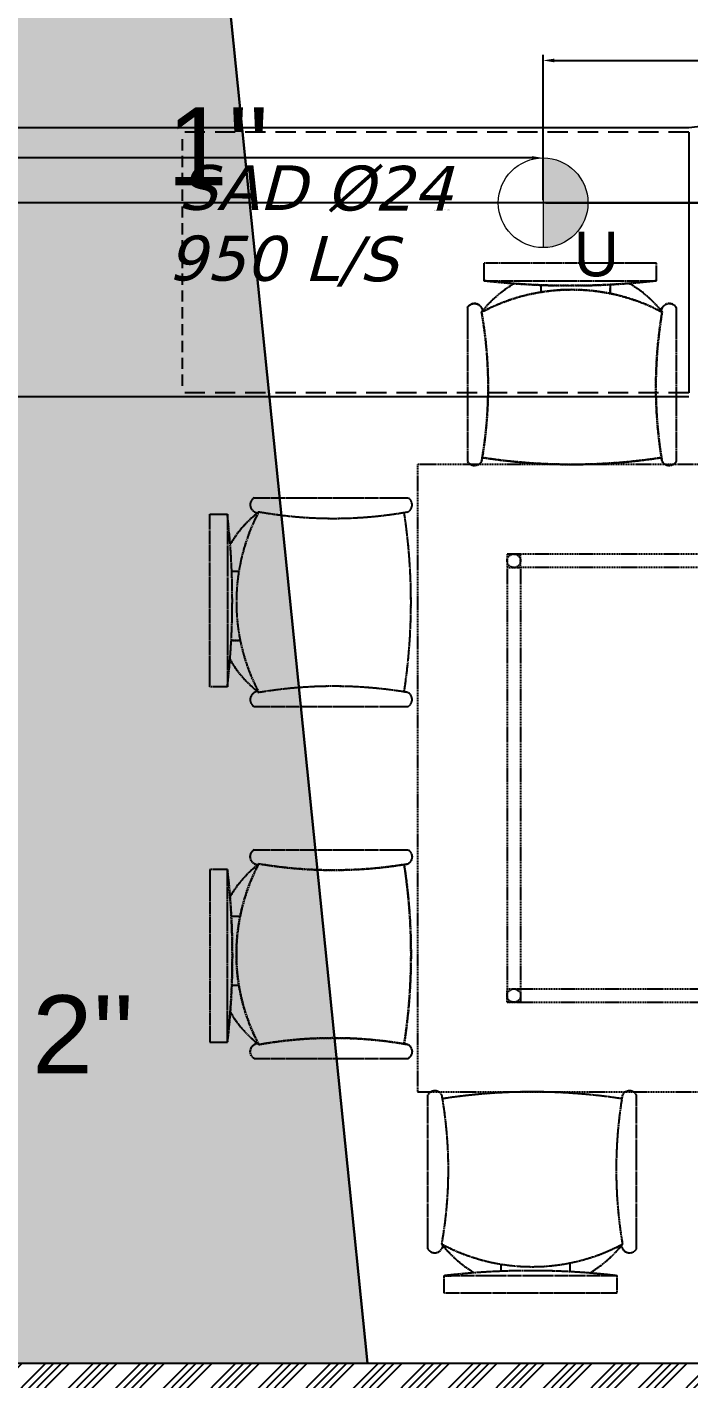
# Model space of a CAD drawing. Extents: x -2975 to 7327, y -1166 to 1029.
# Drawn here: x 570.5 to 718.3, y -871.3 to -569.7 of the extents above; entities that cross this region are included whole.
import ezdxf

# ---------------------------------------------------------------- set-up
doc = ezdxf.new("R2010")
doc.units = 0
doc.set_wipeout_variables(frame=1)
doc.header["$PDMODE"] = 34
doc.linetypes.add('DASHED', pattern=[0.75, 0.5, -0.25])
doc.linetypes.add('XR-Mince$0$Anchor Stor (Ground Floor Plan ) Xref$2$Retail Building ( Ground Floor ) Xref$0$HIDDEN', pattern=[0.375, 0.25, -0.125])
doc.layers.add('E-L-TEXT', color=7, linetype='Continuous', lineweight=13)
for name, color, linetype in [('E-TEXT-LIGHTING', 7, 'Continuous'), ('fire fighting', 1, 'Continuous'), ('HVAC SUPPLY AIR DUCT', 150, 'Continuous'), ('M-FIRE FIGHTING-1.5 INCH', 1, 'Continuous'), ('M-FIRE FIGHTING-2 INCH', 1, 'Continuous'), ('M-HVAC-BLUE', 5, 'Continuous'), ('XR-Mince$0$ceiling', 149, 'Continuous'), ('XR-Mince$0$fur dashed', 15, 'XR-Mince$0$Anchor Stor (Ground Floor Plan ) Xref$2$Retail Building ( Ground Floor ) Xref$0$HIDDEN')]:
    doc.layers.add(name, color=color, linetype=linetype)
doc.styles.add('ROMANS', font='verdanai.ttf', dxfattribs={"height": 0.4})
doc.styles.get("Standard").update_dxf_attribs({"font": 'arial.ttf'})
doc.styles.add('XR-Mince$0$D2-03-04 PLAN$0$A1-17 PLANS$0$AR_ANN', font='ARIALN.TTF')
doc.dimstyles.new('ISO-25', dxfattribs={"dimtxt": 10, "dimasz": 2.5, "dimexe": 1.25, "dimexo": 0.625, "dimtad": 0, "dimtxsty": 'Standard', "dimcen": 2.5, "dimadec": 0, "dimazin": 0, "dimtfac": 1, "dimtix": 1, "dimtmove": 0, "dimatfit": 3, "dimfxl": 1, "dimarcsym": 0})

# ---------------------------------------------------------------- blocks, each defined once
blk = doc.blocks.new('XR-Mince$0$gfhfhh')
at = {"layer": 'XR-Mince$0$fur dashed'}
for p, q in [((-5832.98, -7608.14), (-5818.47, -7576.96)), ((-5818.47, -7576.96), (-5815.3, -7578.44)), ((-5809.07, -7577.72), (-5781.26, -7590.66)), ((-5815.3, -7578.44), (-5829.81, -7609.62)), ((-5819.28, -7589.08), (-5818, -7589.67)), ((-5825.19, -7601.55), (-5823.59, -7602.29)), ((-5829.81, -7609.62), (-5832.98, -7608.14)), ((-5826.62, -7615.43), (-5798.81, -7628.38))]:
    blk.add_line(p, q, dxfattribs=at)
for centre, radius, start, end in [((-5808.92, -7579.34), 1.61, 95.4289, 239.2671), ((-5957.03, -7531.44), 149.32, 328.4277, 341.6545), ((-5786.24, -7611.29), 38.42, 127.1004, 182.9817), ((-5804.39, -7602.84), 22.75, 102.7414, 124.5825), ((-5760.63, -7511.1), 84.95, 234.9559, 255.1262), ((-5782.59, -7591.59), 1.61, 275.4289, 34.6533), ((-5896.26, -7560.08), 117.76, 326.2485, 343.8337), ((-5804.39, -7602.84), 22.75, 185.2793, 207.3408), ((-5825.3, -7614.52), 1.61, 70.089, 214.6533), ((-5848.26, -7699.37), 89.28, 55.4498, 74.6324), ((-5798.96, -7626.76), 1.61, 275.4289, 34.6533)]:
    blk.add_arc(centre, radius, start, end, dxfattribs=at)
blk = doc.blocks.new('XR-Mince$0$fur')
at = {"layer": 'XR-Mince$0$fur dashed'}
for p, q in [((-12858.68, -21713.79), (-12897.2, -21713.79)), ((-12897.2, -21713.79), (-12897.2, -21717.71)), ((-12858.68, -21717.71), (-12858.68, -21713.79)), ((-12897.2, -21717.71), (-12858.68, -21717.71)), ((-12884.52, -21718.69), (-12884.52, -21720.28)), ((-12869.06, -21718.58), (-12869.06, -21720.57)), ((-12900.88, -21723.69), (-12900.88, -21758.05)), ((-12854.28, -21723.69), (-12854.28, -21758.05)), ((-12766.96, -21758.71), (-12912.03, -21758.71)), ((-12912.03, -21758.71), (-12912.03, -21898.71)), ((-12948.5, -21766.14), (-12914.14, -21766.14)), ((-12958.4, -21808.33), (-12958.4, -21769.81)), ((-12958.4, -21769.81), (-12954.49, -21769.81)), ((-12954.49, -21769.81), (-12954.49, -21808.33)), ((-12786.96, -21778.71), (-12892.03, -21778.71)), ((-12892.03, -21778.71), (-12892.03, -21878.71)), ((-12889.03, -21778.71), (-12892.03, -21778.71)), ((-12892.03, -21778.71), (-12892.03, -21781.71)), ((-12889.03, -21781.71), (-12889.03, -21778.71)), ((-12953.5, -21782.49), (-12951.92, -21782.49)), ((-12892.03, -21781.71), (-12889.03, -21781.71)), ((-12789.96, -21781.71), (-12889.03, -21781.71)), ((-12889.03, -21781.71), (-12889.03, -21875.71)), ((-12953.61, -21797.95), (-12951.63, -21797.95)), ((-12954.49, -21808.33), (-12958.4, -21808.33)), ((-12948.5, -21812.73), (-12914.14, -21812.73)), ((-12948.5, -21844.68), (-12914.14, -21844.68)), ((-12958.4, -21849.08), (-12958.4, -21887.6)), ((-12954.49, -21849.08), (-12958.4, -21849.08)), ((-12954.49, -21887.6), (-12954.49, -21849.08)), ((-12953.61, -21859.46), (-12951.63, -21859.46)), ((-12953.5, -21874.92), (-12951.92, -21874.92)), ((-12892.03, -21878.71), (-12892.03, -21875.71)), ((-12892.03, -21875.71), (-12889.03, -21875.71)), ((-12889.03, -21875.71), (-12789.96, -21875.71)), ((-12889.03, -21875.71), (-12889.03, -21878.71)), ((-12892.03, -21878.71), (-12786.96, -21878.71)), ((-12889.03, -21878.71), (-12892.03, -21878.71)), ((-12958.4, -21887.6), (-12954.49, -21887.6)), ((-12948.5, -21891.28), (-12914.14, -21891.28)), ((-12912.03, -21898.71), (-12766.96, -21898.71)), ((-12909.74, -21933.72), (-12909.74, -21899.36)), ((-12863.15, -21933.72), (-12863.15, -21899.36)), ((-12893.38, -21938.72), (-12893.38, -21937.13)), ((-12877.93, -21938.83), (-12877.93, -21936.84)), ((-12906.07, -21939.7), (-12867.55, -21939.7)), ((-12906.07, -21943.62), (-12906.07, -21939.7)), ((-12867.55, -21939.7), (-12867.55, -21943.62)), ((-12867.55, -21943.62), (-12906.07, -21943.62))]:
    blk.add_line(p, q, dxfattribs=at)
for points in [[(-12766.96, -21758.71), (-12912.03, -21758.71), (-12912.03, -21898.71), (-12766.96, -21898.71)], [(-12786.96, -21778.71), (-12892.03, -21778.71), (-12892.03, -21878.71), (-12786.96, -21878.71)], [(-12889.03, -21778.71), (-12892.03, -21778.71), (-12892.03, -21781.71), (-12889.03, -21781.71)], [(-12789.96, -21781.71), (-12889.03, -21781.71), (-12889.03, -21875.71), (-12789.96, -21875.71)], [(-12889.03, -21878.71), (-12892.03, -21878.71), (-12892.03, -21875.71), (-12889.03, -21875.71)]]:
    blk.add_lwpolyline(points, close=True, dxfattribs=at)
for centre in [(-12890.53, -21780.21), (-12890.53, -21780.21), (-12890.53, -21877.21), (-12890.53, -21877.21)]:
    blk.add_circle(centre, 1.5, dxfattribs=at)
for centre, radius, start, end in [((-12877.58, -21740.31), 25.48, 120.459, 142.3001), ((-12877.58, -21762.74), 43.03, 62.0598, 117.9411), ((-12877.94, -21551.58), 167.24, 263.387, 276.6138), ((-12877.58, -21740.31), 25.48, 37.7007, 59.7623), ((-12899.3, -21724.61), 1.81, 5.7744, 149.6126), ((-12855.84, -21724.61), 1.81, 30.3883, 174.9525), ((-12991.41, -21741.39), 95.14, 349.9153, 10.0856), ((-12758.83, -21741.39), 99.99, 170.4091, 189.5917), ((-12899.31, -21757.14), 1.81, 210.3883, 329.6126), ((-12877.58, -21626.82), 131.89, 261.2078, 278.7931), ((-12855.85, -21757.14), 1.81, 210.3883, 329.6126), ((-12947.59, -21767.71), 1.81, 120.3874, 264.2256), ((-12915.06, -21767.7), 1.81, 300.3874, 59.6117), ((-13120.62, -21789.07), 167.24, 353.3862, 6.613), ((-12931.88, -21789.43), 25.48, 127.6999, 149.541), ((-12909.45, -21789.43), 43.03, 152.0589, 207.9402), ((-12930.8, -21675.6), 95.14, 259.9144, 280.0847), ((-13045.38, -21789.43), 131.89, 351.2069, 8.7922), ((-12931.88, -21789.43), 25.48, 210.2377, 232.2993), ((-12947.59, -21811.17), 1.81, 95.0475, 239.6117), ((-12930.81, -21908.19), 99.99, 80.4083, 99.5909), ((-12915.06, -21811.16), 1.81, 300.3874, 59.6117), ((-12947.59, -21846.24), 1.81, 120.3883, 264.9525), ((-12915.06, -21846.25), 1.81, 300.3883, 59.6126), ((-13120.62, -21868.34), 167.24, 353.387, 6.6138), ((-12931.88, -21867.98), 25.48, 127.7007, 149.7623), ((-12909.45, -21867.98), 43.03, 152.0598, 207.9411), ((-12930.81, -21749.23), 99.99, 260.4091, 279.5917), ((-13045.38, -21867.98), 131.89, 351.2078, 8.7931), ((-12931.88, -21867.98), 25.48, 210.459, 232.3001), ((-12947.59, -21889.7), 1.81, 95.7744, 239.6126), ((-12930.8, -21981.81), 95.14, 79.9153, 100.0856), ((-12915.06, -21889.71), 1.81, 300.3883, 59.6126), ((-12908.18, -21900.27), 1.81, 30.3874, 149.6117), ((-12886.45, -22030.59), 131.89, 81.2069, 98.7922), ((-13000.28, -21916.02), 95.14, 349.9144, 10.0847), ((-12767.69, -21916.02), 99.99, 170.4083, 189.5909), ((-12864.72, -21900.27), 1.81, 30.3874, 149.6117), ((-12908.17, -21932.8), 1.81, 210.3874, 354.2256), ((-12886.45, -21894.67), 43.03, 242.0589, 297.9402), ((-12886.45, -21917.1), 25.48, 217.6999, 239.541), ((-12886.45, -21917.1), 25.48, 300.2377, 322.2993), ((-12864.71, -21932.8), 1.81, 185.0475, 329.6117), ((-12886.81, -22105.83), 167.24, 83.3862, 96.613)]:
    blk.add_arc(centre, radius, start, end, dxfattribs=at)
for p, xscale, yscale, zscale, rotation in [((-23340.7, -24041.06), -1.12, 1.12, 1.12, 65.04150685471984), ((-10631.14, -11326.32), 1.119999999999999, 1.119999999999999, 1.119999999999999, 24.95849314528021), ((-10631.14, -32331.1), -1.120000000000001, 1.120000000000001, 1.12, 155.0415068547198), ((-23349.56, -19616.35), 1.119999999999999, 1.119999999999999, 1.119999999999999, 114.9584931452802)]:
    blk.add_blockref('XR-Mince$0$gfhfhh', p, dxfattribs=dict(at, xscale=xscale, yscale=yscale, zscale=zscale, rotation=rotation))
at = {"layer": 'XR-Mince$0$fur dashed', "style": 'XR-Mince$0$D2-03-04 PLAN$0$A1-17 PLANS$0$AR_ANN'}
blk.add_text('B7(CLEAR HEIGHT 4900MM)', height=0.2, rotation=180, dxfattribs=at).set_placement((-12904.8, -21701.85))
blk = doc.blocks.new('XR-Mince$0$ceiling')
at = {"layer": 'XR-Mince$0$ceiling'}
h = blk.add_hatch(dxfattribs=at)
h.set_pattern_fill('CIRC', color=256, scale=10, pattern_type=2)
h.set_pattern_definition([(0, (4, 5000), (10, 10), [2, -8]), (90, (0, 5004), (-10, 10), [2, -8]), (45, (8, 5001), (-7.8e-06, 10.0000078), [1.4142136, -12.727922]), (45, (1, 5008), (-7.8e-06, 10.0000078), [1.4142136, -12.727922]), (135, (2, 5001), (-10.0000078, -7.8e-06), [1.4142136, -12.727922]), (135, (9, 5008), (-10.0000078, -7.8e-06), [1.4142136, -12.727922]), (63.434949, (0, 5006), (4e-09, 10), [2.236068, -20.124612]), (63.434949, (9, 5002), (4e-09, 10), [2.236068, -20.124619]), (153.434949, (4, 5000), (-10, 4e-09), [2.236068, -20.124619]), (153.434949, (8, 5009), (-10, 4e-09), [2.236068, -20.124619]), (206.565051, (4, 5000), (-10, -4e-09), [2.236068, -20.124612]), (206.565051, (8, 5001), (-10, -4e-09), [2.236068, -20.124612]), (296.565051, (0, 5004), (4e-09, -10), [2.236068, -20.124612]), (296.565051, (9, 5008), (4e-09, -10), [2.236068, -20.124612])])
h.paths.add_polyline_path([(-7433.02, -16160.94), (-7433.02, -16340.6), (-7974.57, -16453.74), (-7923.22, -16959.21), (-8295.32, -16959.21), (-8242.09, -16435.23), (-8494.7, -16366.57), (-8494.7, -15885.25), (-7837.6, -15885.25), (-7837.6, -16003.91), (-7680.58, -16160.94), (-7433.02, -16160.94)])
at = {"linetype": 'Continuous'}
blk.add_wipeout([(-8295.32, -16959.21), (-7923.22, -16959.21), (-7918.14, -17009.21), (-8300.4, -17009.21)], dxfattribs=at).dxf.layer = 'XR-Mince$0$ceiling'
at = {"layer": 'XR-Mince$0$ceiling', "linetype": 'Continuous'}
h = blk.add_hatch(dxfattribs=at)
h.set_pattern_fill('ANSI34', color=256, scale=10)
h.set_pattern_definition([(45, (0, 0), (-5.303301, 5.303301), []), (45, (1.768, 0), (-5.303301, 5.303301), []), (45, (3.5355, 0), (-5.303301, 5.303301), []), (45, (5.303, 0), (-5.303301, 5.303301), [])])
h.paths.add_polyline_path([(-7433.02, -17009.21), (-7433.02, -17209.21), (-8653.51, -17209.21), (-8653.51, -16463.71), (-8494.7, -16463.71), (-8494.7, -16738.71), (-8524.7, -16738.71), (-8524.7, -16918.71), (-8494.7, -16918.71), (-8494.7, -16959.21), (-7433.02, -16959.21)])
blk.add_lwpolyline([(-8295.32, -16959.21), (-8229.01, -16306.42), (-8494.7, -16275.62), (-8494.7, -15885.25), (-7837.6, -15885.25), (-7837.6, -16003.91), (-7680.58, -16160.94), (-7433.02, -16160.94), (-7433.02, -16160.94), (-7433.02, -16241.9), (-7989.53, -16306.42), (-7923.22, -16959.21)], dxfattribs=at)
at = {"layer": 'XR-Mince$0$ceiling'}
blk.add_lwpolyline([(-7923.22, -16959.21), (-7989.53, -16306.42), (-7433.02, -16241.9)], dxfattribs=at)
at = {"layer": 'XR-Mince$0$ceiling', "linetype": 'Continuous'}
blk.add_lwpolyline([(-7433.02, -17009.21), (-7433.02, -17209.21), (-8653.51, -17209.21), (-8653.51, -16463.71), (-8494.7, -16463.71), (-8494.7, -16738.71), (-8524.7, -16738.71), (-8524.7, -16918.71), (-8494.7, -16918.71), (-8494.7, -16959.21), (-7433.02, -16959.21)], close=True, dxfattribs=at)
blk = doc.blocks.new('XR-Mince')
at = {"layer": 'XR-Mince$0$fur dashed', "linetype": 'Continuous'}
blk.add_blockref('XR-Mince$0$fur', (13569.73, 21091.42), dxfattribs=at)
at = {"layer": 'XR-Mince$0$ceiling', "linetype": 'Continuous'}
blk.add_blockref('XR-Mince$0$ceiling', (8569.73, 16091.42), dxfattribs=at)
blk = doc.blocks.new('upright')
at = {"layer": 'E-L-TEXT', "lineweight": 13}
h = blk.add_hatch(color=1, dxfattribs=at)
h.dxf.hatch_style = 1
h.set_gradient(color1=(255, 255, 0), color2=(255, 0, 0), tint=1, name='CYLINDER')
h.paths.add_polyline_path([(-33011550.8, 36709773.7), (-33011550.8, 36709573.7, 0.414214), (-33011450.8, 36709673.7, 0.414214)])
at = {"layer": 'E-L-TEXT', "color": 2, "lineweight": 13}
blk.add_line((-33011550.8, 36709773.7), (-33011550.8, 36709573.7), dxfattribs=at)
at = {"layer": 'E-L-TEXT', "color": 1, "lineweight": 13}
blk.add_circle((-33011550.8, 36709673.7), 100, dxfattribs=at)
at = {"color": 3}
blk.add_text('U', height=100, dxfattribs=at).set_placement((-33011482.3, 36709509.5))
blk = doc.blocks.new('*D130')
at = {"layer": 'Defpoints', "color": 0, "transparency": 16777216}
for p in [(685.73, -608.91), (780.48, -608.91), (685.73, -948.16)]:
    blk.add_point(p, dxfattribs=at)
at = {"layer": 'M-FIRE FIGHTING-2 INCH', "color": 0, "lineweight": -2, "transparency": 16777216}
for p, q in [((686.35, -608.91), (781.73, -608.91)), ((780.48, -611.41), (780.48, -757.12)), ((780.48, -945.66), (780.48, -799.95)), ((686.35, -948.16), (781.73, -948.16))]:
    blk.add_line(p, q, dxfattribs=at)
at = {"layer": 'M-FIRE FIGHTING-2 INCH', "color": 0, "transparency": 16777216}
for points in [[(780.07, -611.41), (780.9, -611.41), (780.48, -608.91)], [(780.07, -945.66), (780.9, -945.66), (780.48, -948.16)]]:
    blk.add_solid(points, dxfattribs=at)
at = {"layer": 'M-FIRE FIGHTING-2 INCH', "color": 0, "transparency": 16777216, "insert": (780.48, -778.54), "char_height": 10, "attachment_point": 5, "rotation": 90}
blk.add_mtext('339,25', dxfattribs=at)
blk = doc.blocks.new('*D140')
at = {"layer": 'Defpoints', "color": 0, "transparency": 16777216}
for p in [(993.61, -577.15), (685.73, -608.91), (993.61, -608.91)]:
    blk.add_point(p, dxfattribs=at)
at = {"layer": 'M-FIRE FIGHTING-2 INCH', "color": 0, "lineweight": -2, "transparency": 16777216}
for p, q in [((685.73, -608.29), (685.73, -575.9)), ((993.61, -608.29), (993.61, -575.9)), ((688.23, -577.15), (818.28, -577.15)), ((991.11, -577.15), (861.06, -577.15))]:
    blk.add_line(p, q, dxfattribs=at)
at = {"layer": 'M-FIRE FIGHTING-2 INCH', "color": 0, "transparency": 16777216}
for points in [[(688.23, -576.74), (688.23, -577.57), (685.73, -577.15)], [(991.11, -576.74), (991.11, -577.57), (993.61, -577.15)]]:
    blk.add_solid(points, dxfattribs=at)
at = {"layer": 'M-FIRE FIGHTING-2 INCH', "color": 0, "transparency": 16777216, "insert": (839.67, -577.15), "char_height": 10, "attachment_point": 5}
blk.add_mtext('307,88', dxfattribs=at)
blk = doc.blocks.new('*D141')
at = {"layer": 'Defpoints', "color": 0, "transparency": 16777216}
for p in [(377.44, -598.91), (377.44, -608.91), (685.73, -608.91)]:
    blk.add_point(p, dxfattribs=at)
at = {"layer": 'M-FIRE FIGHTING-2 INCH', "color": 0, "lineweight": -2, "transparency": 16777216}
for p, q in [((377.44, -608.29), (377.44, -597.66)), ((379.94, -598.91), (510.2, -598.91)), ((683.23, -598.91), (552.97, -598.91)), ((685.73, -608.29), (685.73, -597.66))]:
    blk.add_line(p, q, dxfattribs=at)
at = {"layer": 'M-FIRE FIGHTING-2 INCH', "color": 0, "transparency": 16777216}
for points in [[(379.94, -598.49), (379.94, -599.33), (377.44, -598.91)], [(683.23, -598.49), (683.23, -599.33), (685.73, -598.91)]]:
    blk.add_solid(points, dxfattribs=at)
at = {"layer": 'M-FIRE FIGHTING-2 INCH', "color": 0, "transparency": 16777216, "insert": (531.59, -598.91), "char_height": 10, "attachment_point": 5}
blk.add_mtext('308,29', dxfattribs=at)
blk = doc.blocks.new('*D143')
at = {"layer": 'Defpoints', "color": 0, "transparency": 16777216}
for p in [(762.48, -269.66), (796.24, -269.66), (685.73, -608.91)]:
    blk.add_point(p, dxfattribs=at)
at = {"layer": 'M-FIRE FIGHTING-2 INCH', "color": 0, "lineweight": -2, "transparency": 16777216}
for p, q in [((763.1, -269.66), (797.49, -269.66)), ((796.24, -272.16), (796.24, -417.87)), ((796.24, -606.41), (796.24, -460.7)), ((686.35, -608.91), (797.49, -608.91))]:
    blk.add_line(p, q, dxfattribs=at)
at = {"layer": 'M-FIRE FIGHTING-2 INCH', "color": 0, "transparency": 16777216}
for points in [[(795.82, -272.16), (796.65, -272.16), (796.24, -269.66)], [(795.82, -606.41), (796.65, -606.41), (796.24, -608.91)]]:
    blk.add_solid(points, dxfattribs=at)
at = {"layer": 'M-FIRE FIGHTING-2 INCH', "color": 0, "transparency": 16777216, "insert": (796.24, -439.29), "char_height": 10, "attachment_point": 5, "rotation": 90}
blk.add_mtext('339,25', dxfattribs=at)

msp = doc.modelspace()

# ---------------------------------------------------------------- block references
at = {"layer": 'E-TEXT-LIGHTING'}
msp.add_blockref('XR-Mince', (0, 0), dxfattribs=at)

# ---------------------------------------------------------------- next in the draw order: linework, layer by layer
at = {"layer": 'M-FIRE FIGHTING-1.5 INCH'}
msp.add_line((993.61, -608.911), (558.667, -608.911, 0), dxfattribs=at)
at = {"layer": 'M-HVAC-BLUE', "color": 3, "linetype": 'Continuous'}
for p, q in [((758.242, -587.219), (718.242, -592.221)), ((718.242, -592.221), (426.432, -592.221)), ((718.242, -652.221), (426.432, -652.221))]:
    msp.add_line(p, q, dxfattribs=at)
at = {"layer": 'M-HVAC-BLUE', "color": 3, "linetype": 'DASHED', "ltscale": 9}
for p, q in [((718.242, -593.121), (605.239, -593.121)), ((718.242, -651.321), (605.239, -651.321))]:
    msp.add_line(p, q, dxfattribs=at)
at = {"layer": 'M-HVAC-BLUE', "color": 3}
msp.add_line((718.242, -593.128), (718.242, -651.321), dxfattribs=at)
at = {"layer": 'M-HVAC-BLUE', "color": 3, "linetype": 'DASHED', "ltscale": 5}
msp.add_line((605.239, -649.719), (605.239, -594.719), dxfattribs=at)

# ---------------------------------------------------------------- next in the draw order: block references
at = {"layer": 'fire fighting', "color": 1, "lineweight": 13, "xscale": 0.1, "yscale": 0.1, "zscale": 0.1}
msp.add_blockref('upright', (3301840.814, -3671576.276), dxfattribs=at)

# ---------------------------------------------------------------- next in the draw order: texts
at = {"layer": 'HVAC SUPPLY AIR DUCT', "style": 'ROMANS'}
for s, p in [('SAD %%C24', (604.162, -610.459)), ('950 L/S', (601.76, -626.208))]:
    msp.add_text(s, height=10, rotation=359.7621, dxfattribs=at).set_placement(p)
at = {"layer": 'M-FIRE FIGHTING-1.5 INCH', "color": 2, "linetype": 'Continuous'}
for s, p in [("1''", (601.773, -605.051)), ("2''", (571.644, -803.14))]:
    msp.add_text(s, height=17.4111, dxfattribs=at).set_placement(p)

# ---------------------------------------------------------------- next in the draw order: dimensions: what is measured, and where the dimension line sits
at = {"layer": 'M-FIRE FIGHTING-2 INCH', "color": 32, "true_color": 0xcd6928}
for base, p1, p2, picture, middle in [((796.235, -269.661), (685.73, -608.911), (762.478, -269.661), '*D143', (796.235, -439.286)), ((780.483, -608.911), (685.73, -948.161), (685.73, -608.911), '*D130', (780.483, -778.536))]:
    dim = msp.add_linear_dim(base=base, p1=p1, p2=p2, angle=90, dimstyle='ISO-25', dxfattribs=at)
    dim.commit()
    dim.dimension.update_dxf_attribs({"geometry": picture, "text_midpoint": middle})
for base, p2, picture, middle in [((993.61, -577.154), (993.61, -608.911), '*D140', (839.67, -577.154)), ((377.442, -598.911), (377.442, -608.911), '*D141', (531.586, -598.911))]:
    dim = msp.add_linear_dim(base=base, p1=(685.73, -608.911), p2=p2, dimstyle='ISO-25', dxfattribs=at)
    dim.commit()
    dim.dimension.update_dxf_attribs({"geometry": picture, "text_midpoint": middle})

doc.saveas('drawing.dxf')
